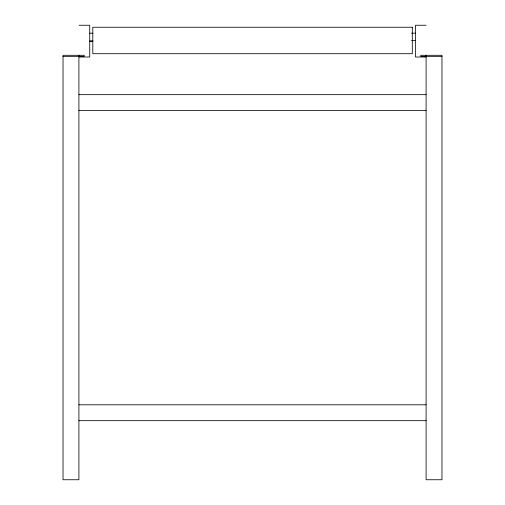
<?xml version="1.0" encoding="UTF-8"?>
<svg xmlns="http://www.w3.org/2000/svg" width="505" height="505" viewBox="0 0 505 505"><rect width="100%" height="100%" fill="white"/><g stroke="black" fill="none" stroke-linecap="round" stroke-linejoin="round"><path stroke-width="0.76" d="M411.543 40.482L415.482 40.476M79.152 25.25L89.738 25.25L89.738 57.002L79.152 57.002M426.069 25.25L415.482 25.25L415.482 57.002L426.069 57.002M89.738 33.191L92.895 33.191M411.543 33.191L415.482 33.191M63.03 56.352L84.202 56.352L84.202 55.297L63.03 55.297L63.03 479.75L78.906 479.75L78.906 55.297M441.97 56.352L420.798 56.352L420.798 55.297L441.97 55.297L441.97 479.75L426.094 479.75L426.094 55.297M78.906 94.662L426.094 94.662M78.906 110.538L426.094 110.538M78.906 404.795L426.094 404.795M78.906 420.678L426.094 420.678M92.888 41.113L89.738 41.126L92.895 41.12M412.307 27.245L92.8 27.245L92.8 53.707L412.307 53.707L412.307 27.245"/></g></svg>
